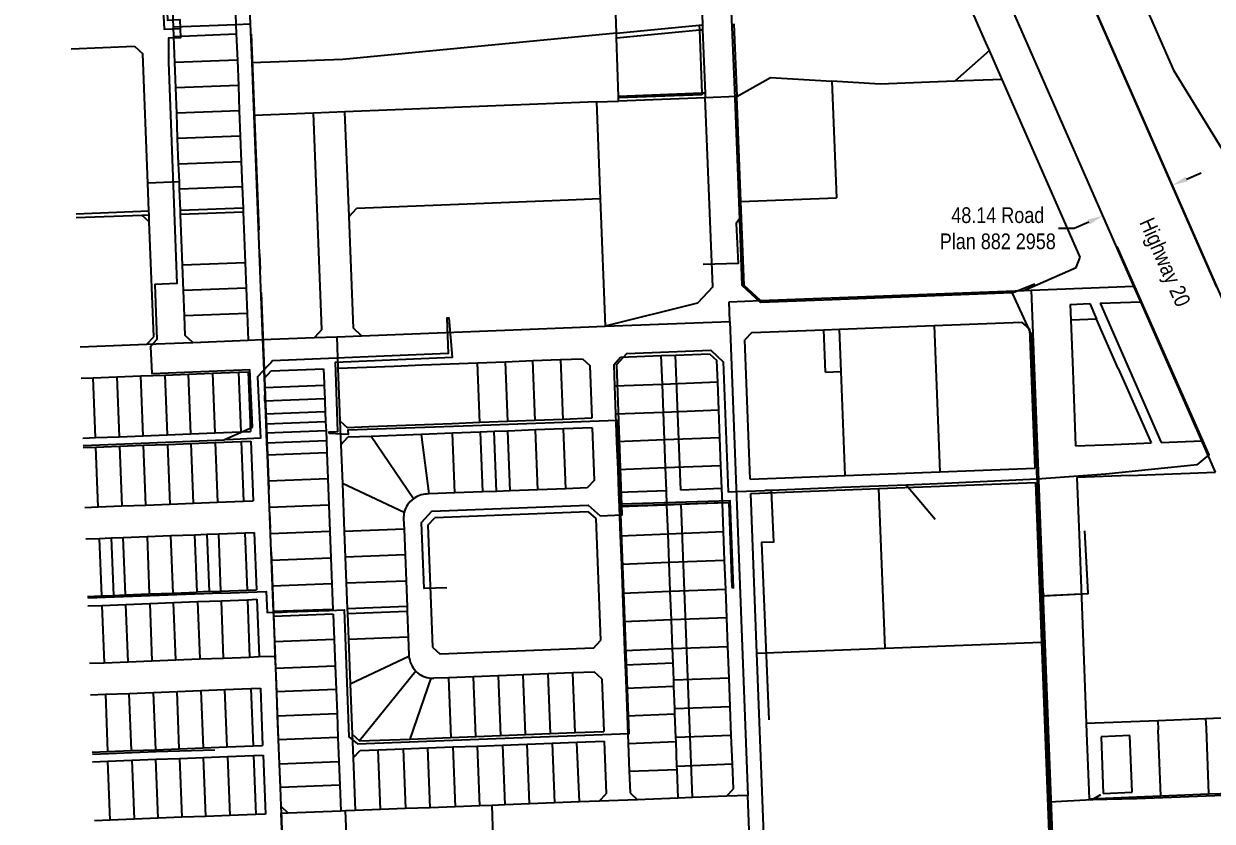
# Model space of a CAD drawing. Extents: x 683901 to 697439, y 5834844 to 5859401.
# Drawn here: x 687275 to 688032, y 5835918 to 5836426 of the extents above; entities that cross this region are included whole.
import ezdxf

# ---------------------------------------------------------------- set-up
doc = ezdxf.new("R2010")
doc.units = 0
doc.header["$LTSCALE"] = 5
doc.header["$PDSIZE"] = 0.5
doc.linetypes.add('foc-QUARTERLINE', pattern=[33, 25, -3, 2, -3])
doc.layers.get('Defpoints').update_dxf_attribs({"color": 9})
for name, color, linetype in [('AS-POWER', 104, 'foc-POWER'), ('AS-TELEPHONE', 224, 'foc-TEL'), ('F-RW', 190, 'Continuous'), ('L-QSEC', 8, 'foc-QUARTERLINE'), ('L-ROAD-T', 7, 'Continuous'), ('L-TITLEDB', 4, 'Continuous'), ('L-TITLEDB-T', 4, 'Continuous')]:
    doc.layers.add(name, color=color, linetype=linetype)
doc.styles.add('80CG', font='ARIALN.TTF', dxfattribs={"height": 10})
doc.styles.add('80L', font='ARIALN.TTF', dxfattribs={"height": 10})
doc.styles.add('foc-LtypeFont', font='ARIALN.TTF', dxfattribs={"height": 7.35})
doc.linetypes.add('foc-POWER', pattern='A,6,-1,["P",foc-LtypeFont,S=0.2,R=0,X=-0.625,Y=-0.75],-1.24,4', length=12.24)
doc.linetypes.add('foc-TEL', pattern='A,2,-1,["T",foc-LtypeFont,S=0.2,R=0,X=-0.425,Y=-0.75],-1.24,8', length=12.24)
doc.linetypes.add('foc-TEL-NOLINE', pattern='A,0,-2,["T",foc-LtypeFont,S=0.2,R=0,X=-0.425,Y=-0.75],-10.24', length=12.24)
doc.dimstyles.new('Compass 5 000', dxfattribs={"dimscale": 5, "dimtxt": 9, "dimasz": 2, "dimexe": 0.2, "dimexo": 0.0625, "dimgap": 0.5, "dimtad": 0, "dimtih": 1, "dimtoh": 1, "dimzin": 0, "dimdsep": 46, "dimtxsty": '80CG', "dimcen": 0.1, "dimse1": 1, "dimse2": 1, "dimclrd": 256, "dimclrt": 256, "dimaunit": 1, "dimadec": 4, "dimazin": 0, "dimtfac": 0.06, "dimtofl": 0, "dimtmove": 0, "dimatfit": 1, "dimfxl": 0.2, "dimtolj": 1, "dimtzin": 0, "dimlwd": -1, "dimarcsym": 0})

# ---------------------------------------------------------------- blocks, each defined once
blk = doc.blocks.new('*D1341')
at = {"layer": 'Defpoints', "color": 0, "transparency": 16777216}
for p in [(688005.19, 5836326.38), (687961.08, 5836307.01), (687962.59, 5836303.58)]:
    blk.add_point(p, dxfattribs=at)
at = {"layer": 'L-TITLEDB-T', "transparency": 16777216}
for p, q in [((688015.86, 5836326.97), (688025.01, 5836330.99)), ((687944.28, 5836295.53), (687934.28, 5836295.53)), ((687953.43, 5836299.56), (687944.28, 5836295.53))]:
    blk.add_line(p, q, dxfattribs=at)
for points in [[(688015.19, 5836328.5), (688016.53, 5836325.44), (688006.7, 5836322.95)], [(687952.76, 5836301.08), (687954.1, 5836298.03), (687962.59, 5836303.58)]]:
    blk.add_solid(points, dxfattribs=at)
at = {"layer": 'L-TITLEDB-T', "transparency": 16777216, "insert": (687895.53, 5836295.53), "char_height": 10, "attachment_point": 5, "style": '80CG'}
blk.add_mtext('\\A1;48.14 Road\\PPlan 882 2958', dxfattribs=at)

msp = doc.modelspace()

# ---------------------------------------------------------------- linework, layer by layer
at = {"layer": 'AS-POWER', "flags": 128}
for points in [[(687363.282, 5836499.397), (687363.851, 5836484.693), (687366.37, 5836428.077), (687374.358, 5836428.582), (687374.522, 5836422.766)], [(687303.157, 5836474.4), (687348.06, 5836476.148), (687361.639, 5836476.442), (687364.403, 5836422.486), (687374.522, 5836422.766)], [(687727.872, 5836383.673), (687725.94, 5836433.708)], [(687374.522, 5836422.766), (687374.68, 5836416.98), (687366.986, 5836416.767), (687367.059, 5836401.459), (687370.525, 5836311.528)], [(687731.048, 5836301.256), (687727.872, 5836383.673)], [(687370.525, 5836311.528), (687372.498, 5836260.391), (687358.32, 5836259.708), (687358.546, 5836253.804)], [(687731.041, 5836301.627), (687728.891, 5836298.594), (687730.154, 5836273.17), (687707.685, 5836272.546)], [(687784.525, 5836249.815), (687744.377, 5836248.264), (687732.684, 5836259.087), (687731.048, 5836301.256)], [(688022.577, 5836144.823), (688030.266, 5836151.175), (687971.513, 5836284.002)], [(687904.683, 5836254.457), (687919.051, 5836260.262)], [(687358.546, 5836253.804), (687359.66, 5836224.819), (687355.698, 5836220.376), (687356.552, 5836202.974), (687419.012, 5836205.527)], [(687904.866, 5836254.142), (687904.683, 5836254.457), (687784.525, 5836249.815)], [(687916.877, 5836228.435), (687904.866, 5836254.142)], [(687545.962, 5836238.457), (687544.516, 5836238.414), (687545.263, 5836215.715), (687433.286, 5836211.053), (687432.261, 5836209.962), (687430.586, 5836208.18), (687423.858, 5836201.022), (687425.625, 5836161.903), (687404.062, 5836160.855)], [(687469.57, 5836164.888), (687469.44, 5836165.972), (687474.983, 5836166.126), (687473.53, 5836210.26), (687548.099, 5836213.423), (687545.962, 5836238.457)], [(687918.697, 5836182.307), (687916.877, 5836228.435)], [(687544.414, 5836066.56), (687529.905, 5836066.071), (687528.257, 5836108.113), (687534.897, 5836115.296), (687634.404, 5836119.171), (687642.058, 5836112.409), (687656.24, 5836113.065), (687652.683, 5836208.709), (687659.155, 5836215.749), (687712.583, 5836217.835), (687720.598, 5836210.602), (687723.794, 5836127.608), (687747.114, 5836128.516)], [(687420.527, 5836168.888), (687419.012, 5836205.527)], [(687920.704, 5836135.82), (687918.697, 5836182.307)], [(687402.435, 5836160.791), (687420.527, 5836168.888)], [(687561.017, 5836169.834), (687481.431, 5836166.998), (687481.624, 5836164.228), (687469.57, 5836164.888)], [(687726.122, 5836066.813), (687727.129, 5836066.47), (687725.034, 5836121.883), (687655.077, 5836119.916), (687652.977, 5836173.112), (687561.017, 5836169.834)], [(687312.681, 5836157.264), (687402.435, 5836160.791)], [(688022.543, 5836144.822), (687964.322, 5836138.902), (687920.704, 5836135.82)], [(687796.23, 5836130.493), (687751.138, 5836128.545)], [(687837.329, 5836131.978), (687796.23, 5836130.493)], [(687857.164, 5836132.87), (687837.329, 5836131.978)], [(687837.329, 5836131.978), (687855.656, 5836110.295)], [(687920.704, 5836135.82), (687857.164, 5836132.87)], [(687920.704, 5836135.82), (687923.056, 5836070.633)], [(687751.138, 5836128.545), (687752.519, 5836095.685), (687745.009, 5836095.4), (687749.584, 5835982.506)], [(687751.138, 5836128.545), (687747.114, 5836128.516)], [(687657.19, 5836063.675), (687655.081, 5836118.825), (687724.075, 5836120.97), (687726.122, 5836066.813)], [(687922.715, 5836070.718), (687924.914, 5836061.524), (687926.536, 5836061.601), (687953.101, 5836062.851), (687950.991, 5836102.805)], [(687953.101, 5836062.851), (687953.081, 5836063.234), (687950.991, 5836102.805)], [(687923.056, 5836070.633), (687923.885, 5836053.854)], [(687400.788, 5836063.123), (687315.606, 5836059.873)], [(687400.788, 5836063.123), (687429.319, 5836064.3), (687430.059, 5836050.801), (687437.849, 5836051.058), (687439.606, 5836051.116), (687442.604, 5836051.217)], [(687575.815, 5835970.494), (687660.634, 5835973.668), (687657.19, 5836063.675)], [(687923.885, 5836053.854), (687924.914, 5836061.524), (687953.101, 5836062.851)], [(687923.769, 5836054.443), (687928.453, 5835930.044)], [(687442.604, 5836051.217), (687469.368, 5836052.191)], [(687469.368, 5836052.191), (687479.055, 5836052.545), (687481.935, 5835971.718), (687487.454, 5835967.189), (687575.815, 5835970.494)], [(687359.318, 5835962.216), (687396.535, 5835963.363)], [(687318.586, 5835960.612), (687359.318, 5835962.216)], [(687955.363, 5835931.465), (687961.278, 5835934.972)], [(687955.443, 5835931.672), (687984.03, 5835932.247)], [(687984.03, 5835932.247), (688089.344, 5835936.342)], [(687955.363, 5835931.465), (687928.453, 5835930.044)], [(687928.453, 5835930.044), (687931.111, 5835858.978)]]:
    msp.add_lwpolyline(points, dxfattribs=at)
at = {"layer": 'AS-TELEPHONE', "linetype": 'foc-TEL-NOLINE', "flags": 128}
msp.add_lwpolyline([(687274.863, 5837416.562, -0.2484562), (687663.476, 5837109.013), (687874.788, 5836623.219), (688222.215, 5835832.276), (688621.65, 5834922.371)], format="xyb", dxfattribs=at)
at = {"layer": 'F-RW', "flags": 128}
for points in [[(687652.477, 5836419.823), (687705.328, 5836424.901)], [(687705.328, 5836424.901), (687707.319, 5836425.093)], [(687705.328, 5836424.901), (687705.446, 5836421.898)], [(687652.569, 5836416.833), (687705.446, 5836421.898)], [(687705.446, 5836421.898), (687707.437, 5836422.09)], [(687705.446, 5836421.898), (687707.023, 5836381.655)], [(687890.191, 5836408.753), (687868.253, 5836389.264)], [(687707.023, 5836381.655), (687653.8, 5836379.58)], [(687707.062, 5836380.655), (687653.833, 5836378.578)], [(687709.022, 5836381.733), (687707.023, 5836381.655)], [(687707.023, 5836381.655), (687707.062, 5836380.655)], [(687308.248, 5836304.865), (687354.572, 5836306.681)], [(687350.105, 5836304.004), (687354.668, 5836304.183)], [(687414.637, 5836308.371), (687374.695, 5836306.815)], [(687693.497, 5836128.715), (687690.196, 5836214.797)], [(687719.688, 5836129.734), (687693.497, 5836128.715)], [(687684.365, 5836128.359), (687653.899, 5836127.176)], [(687701.005, 5835932.962), (687693.847, 5836119.582)], [(687658.099, 5836017.509), (687688.572, 5836018.689)]]:
    msp.add_lwpolyline(points, dxfattribs=at)
at = {"layer": 'L-QSEC', "flags": 128}
msp.add_lwpolyline([(687381.643, 5837408.534), (687443.526, 5835802.102)], dxfattribs=at)
at = {"layer": 'L-TITLEDB', "flags": 128}
for points in [[(687982.29, 5836258.718), (687823.115, 5836621.174)], [(688035.173, 5836258.141), (687874.788, 5836623.219)], [(687907.177, 5836624.501), (688007.399, 5836396.372)], [(687412.611, 5836594.92), (687419.205, 5836425.84)], [(687652.477, 5836419.823), (687651.066, 5836463.206)], [(687706.023, 5836465.074), (687707.319, 5836425.093)], [(687887.951, 5836413.854), (687872.56, 5836448.9)], [(687370.18, 5836423.951), (687369.399, 5836444.195)], [(687409.28, 5836445.74), (687410.069, 5836425.488)], [(687370.18, 5836423.951), (687410.069, 5836425.488)], [(687410.069, 5836425.488), (687419.205, 5836425.84)], [(687410.069, 5836425.488), (687410.307, 5836419.397)], [(687419.205, 5836425.84), (687420.179, 5836400.876)], [(687707.319, 5836425.093), (687707.437, 5836422.09)], [(687727.422, 5836425.877), (687729.238, 5836379.515)], [(687370.415, 5836417.857), (687370.18, 5836423.951)], [(687370.415, 5836417.857), (687410.307, 5836419.397)], [(687371.061, 5836401.102), (687370.415, 5836417.857)], [(687410.307, 5836419.397), (687410.96, 5836402.644)], [(687652.477, 5836419.823), (687478.172, 5836403.138)], [(687652.569, 5836416.833), (687652.477, 5836419.823)], [(687653.8, 5836379.58), (687652.569, 5836416.833)], [(687707.437, 5836422.09), (687709.022, 5836381.733)], [(687305.094, 5836409.909), (687345.525, 5836411.489)], [(687345.525, 5836411.489), (687350.716, 5836406.688)], [(687890.191, 5836408.753), (687887.951, 5836413.854)], [(687353.893, 5836324.283), (687350.716, 5836406.688)], [(687410.96, 5836402.644), (687371.061, 5836401.102)], [(687410.96, 5836402.644), (687411.589, 5836386.515)], [(687478.172, 5836403.138), (687420.179, 5836400.876)], [(687898.237, 5836390.433), (687890.191, 5836408.753)], [(687371.683, 5836384.972), (687371.061, 5836401.102)], [(687420.179, 5836400.876), (687421.479, 5836367.519)], [(688007.399, 5836396.372), (688040.064, 5836343.527)], [(687411.589, 5836386.515), (687371.683, 5836384.972)], [(687411.589, 5836386.515), (687412.218, 5836370.387)], [(687729.238, 5836379.515), (687750.665, 5836391.636)], [(687750.665, 5836391.636), (687789.853, 5836389.271)], [(687820.668, 5836387.41), (687789.853, 5836389.271)], [(687789.853, 5836389.271), (687792.755, 5836314.916)], [(687868.253, 5836389.264), (687820.668, 5836387.41)], [(687898.237, 5836390.433), (687868.253, 5836389.264)], [(687947.957, 5836277.219), (687898.237, 5836390.433)], [(687372.305, 5836368.84), (687371.683, 5836384.972)], [(687653.833, 5836378.578), (687653.8, 5836379.58)], [(687709.022, 5836381.733), (687709.14, 5836378.732)], [(687729.238, 5836379.515), (687709.14, 5836378.732)], [(687731.836, 5836312.569), (687729.238, 5836379.515)], [(687639.773, 5836376.028), (687479.523, 5836369.782)], [(687639.773, 5836376.028), (687653.9, 5836376.579)], [(687639.773, 5836376.028), (687642.206, 5836314.329)], [(687653.9, 5836376.579), (687653.833, 5836378.578)], [(687709.14, 5836378.732), (687653.9, 5836376.579)], [(687713.837, 5836258.338), (687709.14, 5836378.732)], [(687412.218, 5836370.387), (687372.305, 5836368.84)], [(687372.926, 5836352.71), (687372.305, 5836368.84)], [(687412.218, 5836370.387), (687412.847, 5836354.257)], [(687459.424, 5836368.997), (687421.479, 5836367.519)], [(687421.479, 5836367.519), (687427.051, 5836224.659)], [(687479.523, 5836369.782), (687459.424, 5836368.997)], [(687464.82, 5836231.132), (687459.424, 5836368.997)], [(687482.134, 5836303.059), (687479.523, 5836369.782)], [(687412.847, 5836354.257), (687372.926, 5836352.71)], [(687373.548, 5836336.578), (687372.926, 5836352.71)], [(687412.847, 5836354.257), (687413.476, 5836338.13)], [(687373.548, 5836336.578), (687413.476, 5836338.13)], [(687373.991, 5836325.093), (687373.548, 5836336.578)], [(687413.476, 5836338.13), (687414.104, 5836322.002)], [(687373.991, 5836325.093), (687353.893, 5836324.283)], [(687354.572, 5836306.681), (687353.893, 5836324.283)], [(687374.17, 5836320.448), (687373.991, 5836325.093)], [(687414.104, 5836322.002), (687374.17, 5836320.448)], [(687374.695, 5836306.815), (687374.17, 5836320.448)], [(687414.104, 5836322.002), (687414.637, 5836308.371)], [(687611.509, 5836313.121), (687486.933, 5836308.249)], [(687642.206, 5836314.329), (687611.509, 5836313.121)], [(687642.206, 5836314.329), (687645.405, 5836233.179)], [(687731.836, 5836312.569), (687792.755, 5836314.916)], [(687733.936, 5836259.123), (687731.836, 5836312.569)], [(687308.323, 5836302.366), (687350.105, 5836304.004)], [(687354.844, 5836299.616), (687350.105, 5836304.004)], [(687354.668, 5836304.183), (687354.572, 5836306.681)], [(687354.844, 5836299.616), (687354.668, 5836304.183)], [(687374.791, 5836304.317), (687374.695, 5836306.815)], [(687414.734, 5836305.873), (687374.791, 5836304.317)], [(687376.035, 5836272.055), (687374.791, 5836304.317)], [(687414.637, 5836308.371), (687414.734, 5836305.873)], [(687414.734, 5836305.873), (687415.363, 5836289.745)], [(687482.134, 5836303.059), (687486.933, 5836308.249)], [(687484.919, 5836231.918), (687482.134, 5836303.059)], [(687357.661, 5836226.528), (687354.844, 5836299.616)], [(687415.363, 5836289.745), (687415.992, 5836273.616)], [(687415.992, 5836273.616), (687376.035, 5836272.055)], [(687415.992, 5836273.616), (687416.621, 5836257.488)], [(687945.389, 5836270.626), (687947.957, 5836277.219)], [(687376.658, 5836255.925), (687376.035, 5836272.055)], [(687912.109, 5836256.004), (687945.389, 5836270.626)], [(687713.837, 5836258.338), (687704.235, 5836247.963)], [(687744.317, 5836249.514), (687733.936, 5836259.123)], [(687916.865, 5836256.188), (687982.29, 5836258.718)], [(687986.637, 5836248.821), (687982.29, 5836258.718)], [(687416.621, 5836257.488), (687376.658, 5836255.925)], [(687377.28, 5836239.794), (687376.658, 5836255.925)], [(687416.621, 5836257.488), (687417.25, 5836241.36)], [(687744.317, 5836249.514), (687912.109, 5836256.004)], [(687912.109, 5836256.004), (687916.865, 5836256.188)], [(687916.865, 5836256.188), (687932.768, 5835843.785)], [(687704.235, 5836247.963), (687645.405, 5836233.179)], [(687724.276, 5836248.739), (687744.317, 5836249.514)], [(687724.754, 5836236.276), (687724.276, 5836248.739)], [(687941.616, 5836247.08), (687954.117, 5836247.563)], [(687941.616, 5836247.08), (687942.004, 5836237.018)], [(687954.117, 5836247.563), (687958.47, 5836237.666)], [(687960.664, 5836247.815), (687986.637, 5836248.821)], [(687960.664, 5836247.815), (687999.696, 5836159.069)], [(688025.611, 5836160.077), (687986.637, 5836248.821)], [(687417.25, 5836241.36), (687377.28, 5836239.794)], [(687377.761, 5836227.303), (687377.28, 5836239.794)], [(687417.25, 5836241.36), (687417.914, 5836224.301)], [(687645.405, 5836233.179), (687724.754, 5836236.276)], [(687724.754, 5836236.276), (687736.329, 5835934.313)], [(687855.064, 5836233.668), (687910.939, 5836235.828)], [(687915.685, 5836231.435), (687910.939, 5836235.828)], [(687958.47, 5836237.666), (687942.004, 5836237.018)], [(687942.004, 5836237.018), (687943.236, 5836205.057)], [(687972.314, 5836206.188), (687958.47, 5836237.666)], [(687464.82, 5836231.132), (687460.019, 5836225.946)], [(687490.11, 5836227.12), (687484.919, 5836231.918)], [(687490.11, 5836227.12), (687629.687, 5836232.566)], [(687629.687, 5836232.566), (687645.405, 5836233.179)], [(687738.748, 5836229.168), (687734.357, 5836224.424)], [(687738.748, 5836229.168), (687784.633, 5836230.944)], [(687784.633, 5836230.944), (687794.623, 5836231.33)], [(687785.67, 5836203.953), (687784.633, 5836230.944)], [(687794.623, 5836231.33), (687855.064, 5836233.668)], [(687795.66, 5836204.339), (687794.623, 5836231.33)], [(687855.064, 5836233.668), (687858.652, 5836140.503)], [(687915.685, 5836231.435), (687919.102, 5836142.825)], [(687310.794, 5836220.102), (687353.266, 5836221.767)], [(687353.266, 5836221.767), (687357.661, 5836226.528)], [(687353.266, 5836221.767), (687382.506, 5836222.914)], [(687382.506, 5836222.914), (687377.761, 5836227.303)], [(687382.506, 5836222.914), (687417.914, 5836224.301)], [(687417.914, 5836224.301), (687427.051, 5836224.659)], [(687427.051, 5836224.659), (687460.019, 5836225.946)], [(687427.051, 5836224.659), (687428.013, 5836199.989)], [(687460.019, 5836225.946), (687474.265, 5836226.502)], [(687474.265, 5836226.502), (687490.11, 5836227.12)], [(687474.265, 5836226.502), (687475.048, 5836206.402)], [(687737.752, 5836135.858), (687734.357, 5836224.424)], [(687616.966, 5836211.94), (687630.811, 5836212.48)], [(687630.811, 5836212.48), (687635.555, 5836208.089)], [(687650.778, 5836208.685), (687655.169, 5836213.43)], [(687655.169, 5836213.43), (687681.064, 5836214.441)], [(687681.064, 5836214.441), (687690.196, 5836214.797)], [(687681.765, 5836196.159), (687681.064, 5836214.441)], [(687690.196, 5836214.797), (687711.82, 5836215.64)], [(687711.82, 5836215.64), (687716.563, 5836211.249)], [(687428.013, 5836199.989), (687432.404, 5836204.738)], [(687432.404, 5836204.738), (687465.911, 5836206.046)], [(687465.911, 5836206.046), (687466.268, 5836196.907)], [(687475.048, 5836206.402), (687493.321, 5836207.115)], [(687475.048, 5836206.402), (687476.354, 5836172.902)], [(687493.321, 5836207.115), (687510.984, 5836207.804)], [(687510.984, 5836207.804), (687528.648, 5836208.493)], [(687528.648, 5836208.493), (687546.312, 5836209.183)], [(687546.312, 5836209.183), (687563.975, 5836209.872)], [(687563.975, 5836209.872), (687581.639, 5836210.561)], [(687565.464, 5836171.8), (687563.975, 5836209.872)], [(687581.639, 5836210.561), (687599.303, 5836211.251)], [(687581.639, 5836210.561), (687583.128, 5836172.488)], [(687599.303, 5836211.251), (687616.966, 5836211.94)], [(687600.793, 5836173.177), (687599.303, 5836211.251)], [(687616.966, 5836211.94), (687618.457, 5836173.865)], [(687635.555, 5836208.089), (687636.838, 5836174.582)], [(687650.778, 5836208.685), (687651.303, 5836194.974)], [(687717.089, 5836197.536), (687716.563, 5836211.249)], [(687943.236, 5836205.057), (687943.471, 5836198.968)], [(687972.314, 5836206.188), (687974.952, 5836200.19)], [(687311.398, 5836199.995), (687318.988, 5836200.292)], [(687318.988, 5836200.292), (687334.211, 5836200.89)], [(687320.472, 5836162.233), (687318.988, 5836200.292)], [(687334.211, 5836200.89), (687349.434, 5836201.487)], [(687334.211, 5836200.89), (687335.696, 5836162.83)], [(687349.434, 5836201.487), (687364.657, 5836202.083)], [(687350.919, 5836163.426), (687349.434, 5836201.487)], [(687364.657, 5836202.083), (687379.88, 5836202.68)], [(687364.657, 5836202.083), (687366.141, 5836164.023)], [(687379.88, 5836202.68), (687395.104, 5836203.276)], [(687381.365, 5836164.619), (687379.88, 5836202.68)], [(687395.104, 5836203.276), (687411.695, 5836203.927)], [(687395.104, 5836203.276), (687396.588, 5836165.217)], [(687411.695, 5836203.927), (687417.785, 5836204.166)], [(687411.695, 5836203.927), (687413.179, 5836165.867)], [(687417.785, 5836204.166), (687419.269, 5836166.106)], [(687428.013, 5836199.989), (687428.191, 5836195.42)], [(687717.089, 5836197.536), (687681.765, 5836196.159)], [(687717.767, 5836179.863), (687717.089, 5836197.536)], [(687785.67, 5836203.953), (687795.66, 5836204.339)], [(687798.202, 5836138.181), (687795.66, 5836204.339)], [(687943.471, 5836198.968), (687945.091, 5836156.946)], [(687974.952, 5836200.19), (687993.149, 5836158.814)], [(687428.191, 5836195.42), (687428.238, 5836194.205)], [(687428.238, 5836194.205), (687466.316, 5836195.696)], [(687428.238, 5836194.205), (687428.429, 5836189.329)], [(687466.268, 5836196.907), (687466.316, 5836195.696)], [(687466.316, 5836195.696), (687466.506, 5836190.816)], [(687466.506, 5836190.816), (687466.648, 5836187.166)], [(687681.765, 5836196.159), (687651.303, 5836194.974)], [(687651.303, 5836194.974), (687651.98, 5836177.302)], [(687682.443, 5836178.488), (687681.765, 5836196.159)], [(687428.571, 5836185.675), (687428.429, 5836189.329)], [(687428.571, 5836185.675), (687466.648, 5836187.166)], [(687428.571, 5836185.675), (687428.666, 5836183.236)], [(687428.666, 5836183.236), (687428.904, 5836177.145)], [(687466.648, 5836187.166), (687466.743, 5836184.724)], [(687466.743, 5836184.724), (687466.981, 5836178.632)], [(687466.981, 5836178.632), (687428.904, 5836177.145)], [(687428.904, 5836177.145), (687429.141, 5836171.053)], [(687466.981, 5836178.632), (687467.218, 5836172.54)], [(687636.838, 5836174.582), (687618.457, 5836173.865)], [(687651.98, 5836177.302), (687682.443, 5836178.488)], [(687651.98, 5836177.302), (687652.656, 5836159.632)], [(687682.443, 5836178.488), (687717.767, 5836179.863)], [(687683.12, 5836160.817), (687682.443, 5836178.488)], [(687718.444, 5836162.192), (687717.767, 5836179.863)], [(687429.141, 5836171.053), (687467.218, 5836172.54)], [(687429.141, 5836171.053), (687429.379, 5836164.962)], [(687467.218, 5836172.54), (687467.456, 5836166.449)], [(687476.354, 5836172.902), (687481.101, 5836168.512)], [(687476.354, 5836172.902), (687476.948, 5836157.674)], [(687494.806, 5836169.046), (687481.101, 5836168.512)], [(687512.471, 5836169.734), (687494.806, 5836169.046)], [(687530.135, 5836170.423), (687512.471, 5836169.734)], [(687547.8, 5836171.111), (687530.135, 5836170.423)], [(687565.464, 5836171.8), (687547.8, 5836171.111)], [(687583.128, 5836172.488), (687565.464, 5836171.8)], [(687600.793, 5836173.177), (687583.128, 5836172.488)], [(687601.043, 5836167.086), (687583.38, 5836166.398)], [(687618.457, 5836173.865), (687600.793, 5836173.177)], [(687618.706, 5836167.775), (687601.043, 5836167.086)], [(687602.534, 5836129.014), (687601.043, 5836167.086)], [(687637.071, 5836168.491), (687618.706, 5836167.775)], [(687620.199, 5836129.702), (687618.706, 5836167.775)], [(687637.071, 5836168.491), (687638.354, 5836134.983)], [(687312.541, 5836161.922), (687320.472, 5836162.233)], [(687320.472, 5836162.233), (687335.696, 5836162.83)], [(687335.696, 5836162.83), (687350.919, 5836163.426)], [(687350.919, 5836163.426), (687366.141, 5836164.023)], [(687366.141, 5836164.023), (687381.365, 5836164.619)], [(687381.365, 5836164.619), (687396.588, 5836165.217)], [(687396.588, 5836165.217), (687413.179, 5836165.867)], [(687396.825, 5836159.125), (687413.416, 5836159.776)], [(687413.179, 5836165.867), (687419.269, 5836166.106)], [(687413.416, 5836159.776), (687419.507, 5836160.014)], [(687413.416, 5836159.776), (687414.901, 5836121.716)], [(687419.507, 5836160.014), (687420.992, 5836121.954)], [(687467.456, 5836166.449), (687429.379, 5836164.962)], [(687429.379, 5836164.962), (687429.616, 5836158.87)], [(687429.616, 5836158.87), (687467.693, 5836160.356)], [(687467.456, 5836166.449), (687467.693, 5836160.356)], [(687467.693, 5836160.356), (687467.99, 5836152.741)], [(687476.948, 5836157.674), (687481.337, 5836162.421)], [(687496.287, 5836163.003), (687481.337, 5836162.421)], [(687528.261, 5836164.249), (687496.287, 5836163.003)], [(687523.116, 5836123.309), (687496.287, 5836163.003)], [(687548.056, 5836165.021), (687528.261, 5836164.249)], [(687533.148, 5836126.31), (687528.261, 5836164.249)], [(687565.719, 5836165.71), (687548.056, 5836165.021)], [(687549.54, 5836126.949), (687548.056, 5836165.021)], [(687574.589, 5836166.055), (687565.719, 5836165.71)], [(687565.719, 5836165.71), (687567.205, 5836127.637)], [(687583.38, 5836166.398), (687574.589, 5836166.055)], [(687576.072, 5836127.982), (687574.589, 5836166.055)], [(687584.869, 5836128.325), (687583.38, 5836166.398)], [(687683.12, 5836160.817), (687652.656, 5836159.632)], [(687652.656, 5836159.632), (687653.333, 5836141.962)], [(687718.444, 5836162.192), (687683.12, 5836160.817)], [(687683.798, 5836143.145), (687683.12, 5836160.817)], [(687719.121, 5836144.521), (687718.444, 5836162.192)], [(687999.696, 5836159.069), (688025.611, 5836160.077)], [(688034.303, 5836140.283), (688025.611, 5836160.077)], [(687312.724, 5836155.829), (687320.71, 5836156.142)], [(687320.71, 5836156.142), (687335.934, 5836156.738)], [(687322.196, 5836118.082), (687320.71, 5836156.142)], [(687335.934, 5836156.738), (687351.157, 5836157.336)], [(687335.934, 5836156.738), (687337.418, 5836118.678)], [(687351.157, 5836157.336), (687366.379, 5836157.932)], [(687352.641, 5836119.276), (687351.157, 5836157.336)], [(687366.379, 5836157.932), (687381.601, 5836158.528)], [(687366.379, 5836157.932), (687367.864, 5836119.872)], [(687381.601, 5836158.528), (687396.825, 5836159.125)], [(687383.087, 5836120.468), (687381.601, 5836158.528)], [(687396.825, 5836159.125), (687398.31, 5836121.065)], [(687429.616, 5836158.87), (687429.913, 5836151.256)], [(687429.913, 5836151.256), (687467.99, 5836152.741)], [(687467.99, 5836152.741), (687468.644, 5836135.989)], [(687476.948, 5836157.674), (687477.911, 5836132.96)], [(687945.091, 5836156.946), (687957.288, 5836157.42)], [(687957.288, 5836157.42), (687969.484, 5836157.895)], [(687969.484, 5836157.895), (687993.149, 5836158.814)], [(687429.913, 5836151.256), (687430.567, 5836134.503)], [(687683.798, 5836143.145), (687719.121, 5836144.521)], [(687719.688, 5836129.734), (687719.121, 5836144.521)], [(687653.333, 5836141.962), (687683.798, 5836143.145)], [(687653.333, 5836141.962), (687653.899, 5836127.176)], [(687684.365, 5836128.359), (687683.798, 5836143.145)], [(687737.752, 5836135.858), (687798.202, 5836138.181)], [(687798.202, 5836138.181), (687858.652, 5836140.503)], [(687858.652, 5836140.503), (687919.102, 5836142.825)], [(687979.363, 5836138.148), (687945.866, 5836136.847)], [(687945.866, 5836136.847), (687947.487, 5836094.822)], [(687979.363, 5836138.148), (688034.303, 5836140.283)], [(687468.644, 5836135.989), (687430.567, 5836134.503)], [(687430.567, 5836134.503), (687431.22, 5836117.752)], [(687468.644, 5836135.989), (687469.297, 5836119.235)], [(687477.911, 5836132.96), (687479.099, 5836102.505)], [(687517.321, 5836114.616), (687477.911, 5836132.96)], [(687602.534, 5836129.014), (687584.869, 5836128.325)], [(687620.199, 5836129.702), (687602.534, 5836129.014)], [(687633.964, 5836130.238), (687620.199, 5836129.702)], [(687638.354, 5836134.983), (687633.964, 5836130.238)], [(687720.038, 5836120.601), (687719.688, 5836129.734)], [(687738.102, 5836126.722), (687819.787, 5836129.86)], [(687819.787, 5836129.86), (687919.454, 5836133.687)], [(687823.698, 5836028.104), (687819.787, 5836129.86)], [(687919.454, 5836133.687), (687923.378, 5836031.933)], [(687398.31, 5836121.065), (687414.901, 5836121.716)], [(687414.901, 5836121.716), (687420.992, 5836121.954)], [(687533.148, 5836126.31), (687531.531, 5836126.248)], [(687549.54, 5836126.949), (687533.148, 5836126.31)], [(687567.205, 5836127.637), (687549.54, 5836126.949)], [(687576.072, 5836127.982), (687567.205, 5836127.637)], [(687584.869, 5836128.325), (687576.072, 5836127.982)], [(687653.899, 5836127.176), (687654.249, 5836118.042)], [(687684.716, 5836119.227), (687684.365, 5836128.359)], [(687742.002, 5836024.965), (687738.102, 5836126.722)], [(687313.867, 5836117.756), (687322.196, 5836118.082)], [(687322.196, 5836118.082), (687337.418, 5836118.678)], [(687337.418, 5836118.678), (687352.641, 5836119.276)], [(687352.641, 5836119.276), (687367.864, 5836119.872)], [(687367.864, 5836119.872), (687383.087, 5836120.468)], [(687383.087, 5836120.468), (687398.31, 5836121.065)], [(687469.297, 5836119.235), (687431.22, 5836117.752)], [(687431.22, 5836117.752), (687431.874, 5836100.999)], [(687469.297, 5836119.235), (687469.95, 5836102.483)], [(687634.546, 5836115.009), (687536.696, 5836111.197)], [(687634.546, 5836115.009), (687639.287, 5836110.615)], [(687684.716, 5836119.227), (687654.249, 5836118.042)], [(687654.249, 5836118.042), (687654.949, 5836099.763)], [(687693.847, 5836119.582), (687684.716, 5836119.227)], [(687685.417, 5836100.946), (687684.716, 5836119.227)], [(687720.038, 5836120.601), (687693.847, 5836119.582)], [(687720.737, 5836102.32), (687720.038, 5836120.601)], [(687516.903, 5836110.43), (687517.156, 5836103.988)], [(687532.309, 5836106.451), (687536.696, 5836111.197)], [(687532.309, 5836106.451), (687535.357, 5836028.722)], [(687639.287, 5836110.615), (687642.265, 5836032.88)], [(687330.593, 5836098.282), (687338.202, 5836098.579)], [(687338.202, 5836098.579), (687353.425, 5836099.175)], [(687339.629, 5836062.044), (687338.202, 5836098.579)], [(687353.425, 5836099.175), (687368.648, 5836099.772)], [(687353.425, 5836099.175), (687354.851, 5836062.641)], [(687368.648, 5836099.772), (687383.87, 5836100.369)], [(687370.073, 5836063.239), (687368.648, 5836099.772)], [(687383.87, 5836100.369), (687391.481, 5836100.667)], [(687385.296, 5836063.835), (687383.87, 5836100.369)], [(687391.481, 5836100.667), (687399.093, 5836100.964)], [(687391.481, 5836100.667), (687392.908, 5836064.133)], [(687399.093, 5836100.964), (687415.685, 5836101.615)], [(687400.518, 5836064.431), (687399.093, 5836100.964)], [(687415.685, 5836101.615), (687421.776, 5836101.854)], [(687415.685, 5836101.615), (687417.11, 5836065.081)], [(687421.776, 5836101.854), (687423.2, 5836065.319)], [(687469.95, 5836102.483), (687431.874, 5836100.999)], [(687431.874, 5836100.999), (687432.527, 5836084.247)], [(687469.95, 5836102.483), (687470.603, 5836085.731)], [(687517.156, 5836103.988), (687479.099, 5836102.505)], [(687479.099, 5836102.505), (687479.74, 5836086.06)], [(687517.156, 5836103.988), (687517.801, 5836087.541)], [(687654.949, 5836099.763), (687685.417, 5836100.946)], [(687654.949, 5836099.763), (687655.649, 5836081.482)], [(687685.417, 5836100.946), (687720.737, 5836102.32)], [(687686.118, 5836082.665), (687685.417, 5836100.946)], [(687721.439, 5836084.037), (687720.737, 5836102.32)], [(687314.471, 5836097.649), (687322.98, 5836097.983)], [(687322.98, 5836097.983), (687330.593, 5836098.282)], [(687322.98, 5836097.983), (687324.406, 5836061.449)], [(687330.593, 5836098.282), (687332.019, 5836061.747)], [(687947.487, 5836094.822), (687951.902, 5835980.333)], [(687432.527, 5836084.247), (687470.603, 5836085.731)], [(687432.527, 5836084.247), (687433.18, 5836067.496)], [(687470.603, 5836085.731), (687471.256, 5836068.977)], [(687517.801, 5836087.541), (687479.74, 5836086.06)], [(687479.74, 5836086.06), (687480.381, 5836069.613)], [(687517.801, 5836087.541), (687518.445, 5836071.094)], [(687721.439, 5836084.037), (687686.118, 5836082.665)], [(687722.139, 5836065.757), (687721.439, 5836084.037)], [(687686.118, 5836082.665), (687655.649, 5836081.482)], [(687655.649, 5836081.482), (687656.349, 5836063.202)], [(687686.819, 5836064.383), (687686.118, 5836082.665)], [(687471.256, 5836068.977), (687433.18, 5836067.496)], [(687471.256, 5836068.977), (687471.885, 5836052.834)], [(687480.381, 5836069.613), (687518.445, 5836071.094)], [(687480.381, 5836069.613), (687481.022, 5836053.168)], [(687518.445, 5836071.094), (687519.09, 5836054.648)], [(687315.569, 5836061.103), (687324.406, 5836061.449)], [(687324.406, 5836061.449), (687332.019, 5836061.747)], [(687332.019, 5836061.747), (687339.629, 5836062.044)], [(687339.629, 5836062.044), (687354.851, 5836062.641)], [(687354.851, 5836062.641), (687370.073, 5836063.239)], [(687370.073, 5836063.239), (687385.296, 5836063.835)], [(687392.908, 5836064.133), (687385.296, 5836063.835)], [(687392.908, 5836064.133), (687400.518, 5836064.431)], [(687400.518, 5836064.431), (687417.11, 5836065.081)], [(687417.11, 5836065.081), (687423.2, 5836065.319)], [(687433.18, 5836067.496), (687433.81, 5836051.352)], [(687656.349, 5836063.202), (687686.819, 5836064.383)], [(687656.349, 5836063.202), (687657.049, 5836044.921)], [(687686.819, 5836064.383), (687722.139, 5836065.757)], [(687687.52, 5836046.102), (687686.819, 5836064.383)], [(687722.84, 5836047.475), (687722.139, 5836065.757)], [(687315.752, 5836055.009), (687324.643, 5836055.358)], [(687324.643, 5836055.358), (687339.866, 5836055.954)], [(687324.643, 5836055.358), (687326.069, 5836018.824)], [(687339.866, 5836055.954), (687355.088, 5836056.551)], [(687341.291, 5836019.42), (687339.866, 5836055.954)], [(687355.088, 5836056.551), (687370.311, 5836057.146)], [(687355.088, 5836056.551), (687356.513, 5836020.016)], [(687370.311, 5836057.146), (687385.534, 5836057.744)], [(687371.736, 5836020.613), (687370.311, 5836057.146)], [(687385.534, 5836057.744), (687400.755, 5836058.34)], [(687385.534, 5836057.744), (687386.959, 5836021.21)], [(687400.755, 5836058.34), (687417.347, 5836058.99)], [(687402.181, 5836021.806), (687400.755, 5836058.34)], [(687417.347, 5836058.99), (687423.438, 5836059.229)], [(687417.347, 5836058.99), (687418.772, 5836022.456)], [(687423.438, 5836059.229), (687424.861, 5836022.695)], [(687519.09, 5836054.648), (687481.022, 5836053.168)], [(687481.022, 5836053.168), (687481.141, 5836050.123)], [(687519.09, 5836054.648), (687519.21, 5836051.602)], [(687471.885, 5836052.834), (687433.81, 5836051.352)], [(687433.81, 5836051.352), (687433.929, 5836048.307)], [(687472.004, 5836049.789), (687433.929, 5836048.307)], [(687433.929, 5836048.307), (687434.558, 5836032.164)], [(687472.004, 5836049.789), (687472.633, 5836033.644)], [(687481.141, 5836050.123), (687519.21, 5836051.602)], [(687481.141, 5836050.123), (687481.782, 5836033.677)], [(687519.21, 5836051.602), (687519.855, 5836035.155)], [(687687.52, 5836046.102), (687657.049, 5836044.921)], [(687722.84, 5836047.475), (687687.52, 5836046.102)], [(687688.221, 5836027.822), (687687.52, 5836046.102)], [(687723.54, 5836029.194), (687722.84, 5836047.475)], [(687657.049, 5836044.921), (687657.749, 5836026.641)], [(687472.633, 5836033.644), (687434.558, 5836032.164)], [(687434.558, 5836032.164), (687434.912, 5836023.089)], [(687472.633, 5836033.644), (687473.286, 5836016.89)], [(687519.855, 5836035.155), (687481.782, 5836033.677)], [(687481.782, 5836033.677), (687482.886, 5836005.339)], [(687519.855, 5836035.155), (687520.309, 5836023.566)], [(687637.873, 5836028.129), (687642.265, 5836032.88)], [(687823.698, 5836028.104), (687923.378, 5836031.933)], [(687923.378, 5836031.933), (687928.047, 5835910.867)], [(687424.861, 5836022.695), (687434.912, 5836023.089)], [(687434.912, 5836023.089), (687435.211, 5836015.412)], [(687482.886, 5836005.339), (687520.335, 5836023.085)], [(687535.357, 5836028.722), (687540.103, 5836024.331)], [(687637.873, 5836028.129), (687540.103, 5836024.331)], [(687657.749, 5836026.641), (687688.221, 5836027.822)], [(687657.749, 5836026.641), (687658.099, 5836017.509)], [(687688.221, 5836027.822), (687723.54, 5836029.194)], [(687688.572, 5836018.689), (687688.221, 5836027.822)], [(687724.307, 5836009.012), (687723.54, 5836029.194)], [(687742.002, 5836024.965), (687823.698, 5836028.104)], [(687746.63, 5835903.875), (687742.002, 5836024.965)], [(687316.849, 5836018.462), (687326.069, 5836018.824)], [(687326.069, 5836018.824), (687341.291, 5836019.42)], [(687341.291, 5836019.42), (687356.513, 5836020.016)], [(687356.513, 5836020.016), (687371.736, 5836020.613)], [(687371.736, 5836020.613), (687386.959, 5836021.21)], [(687386.959, 5836021.21), (687402.181, 5836021.806)], [(687402.181, 5836021.806), (687418.772, 5836022.456)], [(687418.772, 5836022.456), (687424.861, 5836022.695)], [(687435.211, 5836015.412), (687473.286, 5836016.89)], [(687435.211, 5836015.412), (687435.808, 5836000.189)], [(687473.286, 5836016.89), (687473.88, 5836001.662)], [(687658.099, 5836017.509), (687658.665, 5836002.722)], [(687688.995, 5836007.651), (687688.572, 5836018.689)], [(687524.748, 5836013.39), (687488.889, 5835968.987)], [(687521.121, 5835970.199), (687534.435, 5836008.955)], [(687545.54, 5836009.288), (687536.133, 5836008.923)], [(687561.376, 5836009.904), (687545.54, 5836009.288)], [(687545.54, 5836009.288), (687547.022, 5835971.226)], [(687577.21, 5836010.52), (687561.376, 5836009.904)], [(687562.862, 5835971.817), (687561.376, 5836009.904)], [(687593.045, 5836011.136), (687577.21, 5836010.52)], [(687577.21, 5836010.52), (687578.697, 5835972.433)], [(687608.881, 5836011.751), (687593.045, 5836011.136)], [(687594.524, 5835973.05), (687593.045, 5836011.136)], [(687624.716, 5836012.365), (687608.881, 5836011.751)], [(687608.881, 5836011.751), (687610.369, 5835973.682)], [(687638.454, 5836012.894), (687624.716, 5836012.365)], [(687626.197, 5835974.275), (687624.716, 5836012.365)], [(687643.195, 5836008.504), (687638.454, 5836012.894)], [(687643.195, 5836008.504), (687644.481, 5835975.005)], [(687724.307, 5836009.012), (687688.995, 5836007.651)], [(687725.005, 5835990.723), (687724.307, 5836009.012)], [(687357.298, 5835999.917), (687372.52, 5836000.513)], [(687372.52, 5836000.513), (687387.746, 5836001.114)], [(687373.952, 5835964.005), (687372.52, 5836000.513)], [(687387.746, 5836001.114), (687402.969, 5836001.708)], [(687387.746, 5836001.114), (687389.174, 5835964.597)], [(687402.969, 5836001.708), (687419.558, 5836002.361)], [(687404.399, 5835965.189), (687402.969, 5836001.708)], [(687419.558, 5836002.361), (687425.649, 5836002.6)], [(687419.558, 5836002.361), (687420.993, 5835965.83)], [(687425.649, 5836002.6), (687427.085, 5835966.062)], [(687473.88, 5836001.662), (687435.808, 5836000.189)], [(687435.808, 5836000.189), (687436.404, 5835984.965)], [(687473.88, 5836001.662), (687474.473, 5835986.432)], [(687482.886, 5836005.339), (687484.141, 5835973.377)], [(687658.665, 5836002.722), (687689.139, 5836003.903)], [(687658.665, 5836002.722), (687659.342, 5835985.053)], [(687689.139, 5836003.903), (687688.995, 5836007.651)], [(687689.696, 5835989.37), (687689.139, 5836003.903)], [(687317.453, 5835998.355), (687326.853, 5835998.724)], [(687326.853, 5835998.724), (687342.076, 5835999.321)], [(687326.853, 5835998.724), (687328.277, 5835962.224)], [(687342.076, 5835999.321), (687357.298, 5835999.917)], [(687343.5, 5835962.813), (687342.076, 5835999.321)], [(687357.298, 5835999.917), (687358.719, 5835963.4)], [(687436.404, 5835984.965), (687474.473, 5835986.432)], [(687474.473, 5835986.432), (687475.078, 5835971.217)], [(687659.342, 5835985.053), (687689.816, 5835986.232)], [(687659.342, 5835985.053), (687660.018, 5835967.382)], [(687725.005, 5835990.723), (687689.696, 5835989.37)], [(687689.816, 5835986.232), (687689.696, 5835989.37)], [(687690.397, 5835971.089), (687689.816, 5835986.232)], [(687725.714, 5835972.46), (687725.005, 5835990.723)], [(687436.404, 5835984.965), (687437.001, 5835969.742)], [(687951.902, 5835980.333), (687997.546, 5835982.117)], [(687951.902, 5835980.333), (687952.137, 5835974.241)], [(687997.546, 5835982.117), (688027.974, 5835983.307)], [(687997.546, 5835982.117), (687997.79, 5835976.026)], [(688027.974, 5835983.307), (688043.188, 5835983.901)], [(688027.974, 5835983.307), (688028.226, 5835977.215)], [(687475.078, 5835971.217), (687437.001, 5835969.742)], [(687475.078, 5835971.217), (687475.678, 5835955.988)], [(687484.141, 5835973.377), (687488.889, 5835968.987)], [(687484.141, 5835973.377), (687484.746, 5835958.143)], [(687488.889, 5835968.987), (687521.121, 5835970.199)], [(687521.121, 5835970.199), (687547.022, 5835971.226)], [(687547.022, 5835971.226), (687562.862, 5835971.817)], [(687562.862, 5835971.817), (687578.697, 5835972.433)], [(687578.697, 5835972.433), (687594.524, 5835973.05)], [(687594.524, 5835973.05), (687610.369, 5835973.682)], [(687610.369, 5835973.682), (687626.197, 5835974.275)], [(687626.197, 5835974.275), (687644.481, 5835975.005)], [(687725.714, 5835972.46), (687690.397, 5835971.089)], [(687690.494, 5835968.56), (687690.397, 5835971.089)], [(687726.419, 5835954.165), (687725.714, 5835972.46)], [(687952.137, 5835974.241), (687953.757, 5835932.222)], [(687979.654, 5835972.358), (687961.307, 5835971.599)], [(687961.307, 5835971.599), (687962.743, 5835935.612)], [(687981.098, 5835936.345), (687979.654, 5835972.358)], [(687999.396, 5835934.007), (687997.79, 5835976.026)], [(688028.226, 5835977.215), (688029.822, 5835935.198)], [(687328.277, 5835962.224), (687343.5, 5835962.813)], [(687343.5, 5835962.813), (687358.719, 5835963.4)], [(687358.719, 5835963.4), (687373.952, 5835964.005)], [(687373.952, 5835964.005), (687389.174, 5835964.597)], [(687389.174, 5835964.597), (687404.399, 5835965.189)], [(687404.399, 5835965.189), (687420.993, 5835965.83)], [(687420.993, 5835965.83), (687427.085, 5835966.062)], [(687437.001, 5835969.742), (687437.605, 5835954.506)], [(687484.746, 5835958.143), (687489.138, 5835962.885)], [(687489.138, 5835962.885), (687500.71, 5835963.335)], [(687500.71, 5835963.335), (687516.522, 5835963.935)], [(687502.204, 5835925.267), (687500.71, 5835963.335)], [(687516.522, 5835963.935), (687532.383, 5835964.562)], [(687516.522, 5835963.935), (687518.037, 5835925.863)], [(687532.383, 5835964.562), (687548.203, 5835965.173)], [(687533.872, 5835926.466), (687532.383, 5835964.562)], [(687548.203, 5835965.173), (687564.047, 5835965.76)], [(687548.203, 5835965.173), (687549.706, 5835927.073)], [(687564.047, 5835965.76), (687579.882, 5835966.375)], [(687565.539, 5835927.676), (687564.047, 5835965.76)], [(687579.882, 5835966.375), (687595.715, 5835967.014)], [(687579.882, 5835966.375), (687581.375, 5835928.283)], [(687595.715, 5835967.014), (687611.553, 5835967.626)], [(687597.212, 5835928.896), (687595.715, 5835967.014)], [(687611.553, 5835967.626), (687627.381, 5835968.219)], [(687611.553, 5835967.626), (687613.05, 5835929.517)], [(687627.381, 5835968.219), (687644.714, 5835968.913)], [(687628.887, 5835930.133), (687627.381, 5835968.219)], [(687644.714, 5835968.913), (687646.004, 5835935.377)], [(687660.018, 5835967.382), (687690.494, 5835968.56)], [(687660.018, 5835967.382), (687660.695, 5835949.711)], [(687691.098, 5835952.808), (687690.494, 5835968.56)], [(687318.549, 5835961.847), (687328.277, 5835962.224)], [(687318.732, 5835955.754), (687328.514, 5835956.133)], [(687328.514, 5835956.133), (687343.737, 5835956.722)], [(687329.981, 5835918.565), (687328.514, 5835956.133)], [(687343.737, 5835956.722), (687358.96, 5835957.313)], [(687343.737, 5835956.722), (687345.205, 5835919.163)], [(687358.96, 5835957.313), (687374.191, 5835957.916)], [(687360.431, 5835919.761), (687358.96, 5835957.313)], [(687374.191, 5835957.916), (687389.413, 5835958.509)], [(687374.191, 5835957.916), (687375.656, 5835920.359)], [(687389.413, 5835958.509), (687404.637, 5835959.099)], [(687390.881, 5835920.957), (687389.413, 5835958.509)], [(687404.637, 5835959.099), (687421.231, 5835959.742)], [(687404.637, 5835959.099), (687406.104, 5835921.554)], [(687421.231, 5835959.742), (687427.324, 5835959.975)], [(687421.231, 5835959.742), (687422.703, 5835922.203)], [(687427.324, 5835959.975), (687428.796, 5835922.436)], [(687437.605, 5835954.506), (687475.678, 5835955.988)], [(687475.678, 5835955.988), (687476.279, 5835940.756)], [(687484.746, 5835958.143), (687486.064, 5835924.646)], [(687437.605, 5835954.506), (687438.199, 5835939.285)], [(687660.695, 5835949.711), (687691.171, 5835950.889)], [(687660.695, 5835949.711), (687661.226, 5835935.971)], [(687726.419, 5835954.165), (687691.098, 5835952.808)], [(687691.171, 5835950.889), (687691.098, 5835952.808)], [(687691.872, 5835932.607), (687691.171, 5835950.889)], [(687727.018, 5835938.527), (687726.419, 5835954.165)], [(687476.279, 5835940.756), (687438.199, 5835939.285)], [(687476.279, 5835940.756), (687476.928, 5835924.294)], [(687438.199, 5835939.285), (687438.664, 5835927.398)], [(687641.609, 5835930.628), (687646.004, 5835935.377)], [(687661.226, 5835935.971), (687665.974, 5835931.576)], [(687691.872, 5835932.607), (687670.848, 5835931.766)], [(687701.005, 5835932.962), (687691.872, 5835932.607)], [(687722.624, 5835933.779), (687701.005, 5835932.962)], [(687722.624, 5835933.779), (687727.018, 5835938.527)], [(687736.329, 5835934.313), (687722.624, 5835933.779)], [(687740.358, 5835828.8), (687736.329, 5835934.313)], [(687953.757, 5835932.222), (687968.971, 5835932.817)], [(687962.743, 5835935.612), (687981.098, 5835936.345)], [(687968.971, 5835932.817), (687984.183, 5835933.412)], [(687984.183, 5835933.412), (687999.396, 5835934.007)], [(687999.396, 5835934.007), (688014.609, 5835934.603)], [(688014.609, 5835934.603), (688029.822, 5835935.198)], [(688029.822, 5835935.198), (688045.035, 5835935.794)], [(687438.664, 5835927.398), (687443.413, 5835923.007)], [(687438.664, 5835927.398), (687438.842, 5835922.832)], [(687479.966, 5835924.409), (687476.928, 5835924.294)], [(687486.064, 5835924.646), (687479.966, 5835924.409)], [(687480.76, 5835904.309), (687479.966, 5835924.409)], [(687502.204, 5835925.267), (687486.064, 5835924.646)], [(687518.037, 5835925.863), (687502.204, 5835925.267)], [(687533.872, 5835926.466), (687518.037, 5835925.863)], [(687549.706, 5835927.073), (687533.872, 5835926.466)], [(687565.539, 5835927.676), (687549.706, 5835927.073)], [(687573.283, 5835927.971), (687565.539, 5835927.676)], [(687581.375, 5835928.283), (687573.283, 5835927.971)], [(687574.054, 5835907.86), (687573.283, 5835927.971)], [(687597.212, 5835928.896), (687581.375, 5835928.283)], [(687613.05, 5835929.517), (687597.212, 5835928.896)], [(687628.887, 5835930.133), (687613.05, 5835929.517)], [(687641.609, 5835930.628), (687628.887, 5835930.133)], [(687665.974, 5835931.576), (687641.609, 5835930.628)], [(687670.848, 5835931.766), (687665.974, 5835931.576)], [(687329.981, 5835918.565), (687319.861, 5835918.171)], [(687345.205, 5835919.163), (687329.981, 5835918.565)], [(687360.431, 5835919.761), (687345.205, 5835919.163)], [(687375.656, 5835920.359), (687360.431, 5835919.761)], [(687390.881, 5835920.957), (687375.656, 5835920.359)], [(687406.104, 5835921.554), (687390.881, 5835920.957)], [(687422.703, 5835922.203), (687406.104, 5835921.554)], [(687428.796, 5835922.436), (687422.703, 5835922.203)], [(687443.413, 5835923.007), (687438.842, 5835922.832)], [(687439.628, 5835902.743), (687438.842, 5835922.832)], [(687476.928, 5835924.294), (687443.413, 5835923.007)]]:
    msp.add_lwpolyline(points, dxfattribs=at)
for points in [[(687523.116, 5836123.309, 0.1767212), (687517.321, 5836114.616)], [(687531.531, 5836126.248, 0.1493823), (687523.116, 5836123.309)], [(687517.321, 5836114.616, 0.0692637), (687516.903, 5836110.43)], [(687520.309, 5836023.566, 0.0084193), (687520.335, 5836023.085)], [(687520.335, 5836023.085, 0.1802298), (687524.748, 5836013.39)], [(687524.748, 5836013.39, 0.1804442), (687534.435, 5836008.955)], [(687534.435, 5836008.955, 0.0283037), (687536.133, 5836008.923)]]:
    msp.add_lwpolyline(points, format="xyb", dxfattribs=at)

# ---------------------------------------------------------------- texts
at = {"layer": 'L-ROAD-T', "insert": (687994.507, 5836303.868), "char_height": 10, "attachment_point": 1, "rotation": 293.713073, "style": '80L'}
msp.add_mtext_dynamic_manual_height_columns('\\pi0.48997;Highway 20', width=59.38377, gutter_width=50, heights=[0], dxfattribs=at)

# ---------------------------------------------------------------- dimensions: what is measured, and where the dimension line sits
at = {"layer": 'L-TITLEDB-T'}
dim = msp.add_aligned_dim(p1=(688005.194, 5836326.381), p2=(687961.082, 5836307.01), distance=3.749, text='48.14 Road\\PPlan 882 2958', dimstyle='Compass 5 000', dxfattribs=at)
dim.commit()
dim.dimension.update_dxf_attribs({"geometry": '*D1341', "text_midpoint": (687895.53, 5836295.535)})

doc.saveas('drawing.dxf')
